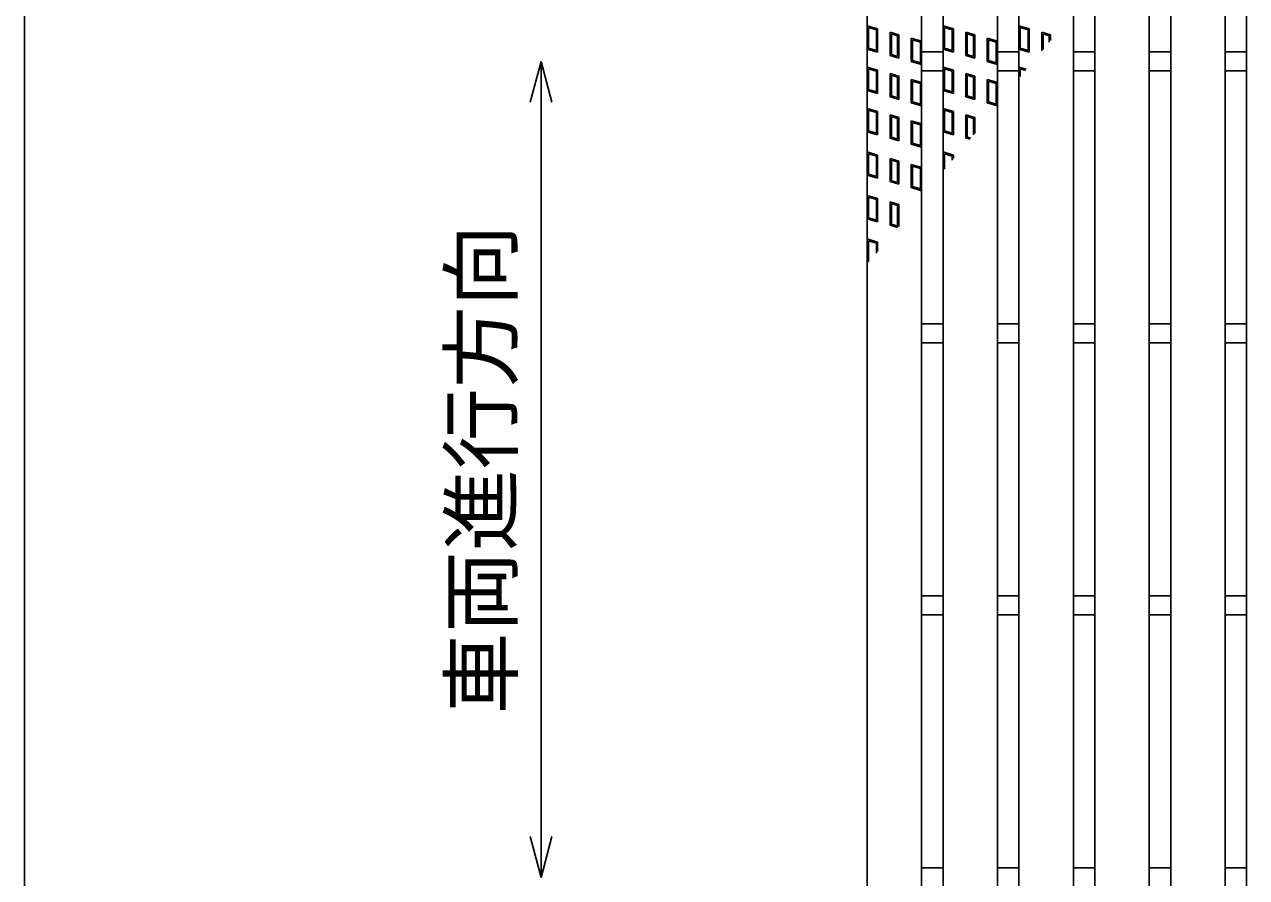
# Model space of a CAD drawing. Units: millimetres, scale not verified. Extents: x -1820 to 1731, y -1282 to 1054.
# Drawn here: x -1729 to -1279.5, y 8.4 to 322.1 of the extents above; entities that cross this region are included whole.
import ezdxf
from ezdxf.enums import TextEntityAlignment as Align

# ---------------------------------------------------------------- set-up
doc = ezdxf.new("R2010")
doc.units = ezdxf.units.MM
doc.header["$LTSCALE"] = 10
for name, color, linetype, lineweight in [('0_2', 150, 'Continuous', 25), ('16', 3, 'Continuous', 25), ('17', 3, 'Continuous', 25), ('22', 2, 'Continuous', 25)]:
    doc.layers.add(name, color=color, linetype=linetype, lineweight=lineweight)
doc.styles.add('ベクトル', font='')
doc.styles.get('ベクトル').set_extended_font_data('ベクトル')

msp = doc.modelspace()

# ---------------------------------------------------------------- linework, layer by layer
at = {"layer": '0_2'}
msp.add_line((-1729, -1146.5), (-1729, 1053.5), dxfattribs=at)
at = {"layer": '16'}
for p, q in [((-1419, -187), (-1419, 504)), ((-1399, -187), (-1399, 504)), ((-1391.1, -187), (-1391.1, 504)), ((-1371.1, -187), (-1371.1, 504)), ((-1363.2, -187), (-1363.2, 504)), ((-1343.2, -187), (-1343.2, 504)), ((-1335.3, -187), (-1335.3, 504)), ((-1315.3, -187), (-1315.3, 504)), ((-1307.4, -187), (-1307.4, 504)), ((-1287.4, -187), (-1287.4, 504)), ((-1279.5, -187), (-1279.5, 504)), ((-1399, 312), (-1391.1, 312)), ((-1371.1, 312), (-1363.2, 312)), ((-1343.2, 312), (-1335.3, 312)), ((-1315.3, 312), (-1307.4, 312)), ((-1287.4, 312), (-1279.5, 312)), ((-1399, 305), (-1391.1, 305)), ((-1371.1, 305), (-1363.2, 305)), ((-1343.2, 305), (-1335.3, 305)), ((-1315.3, 305), (-1307.4, 305)), ((-1287.4, 305), (-1279.5, 305)), ((-1399, 212), (-1391.1, 212)), ((-1371.1, 212), (-1363.2, 212)), ((-1343.2, 212), (-1335.3, 212)), ((-1315.3, 212), (-1307.4, 212)), ((-1287.4, 212), (-1279.5, 212)), ((-1399, 205), (-1391.1, 205)), ((-1371.1, 205), (-1363.2, 205)), ((-1343.2, 205), (-1335.3, 205)), ((-1315.3, 205), (-1307.4, 205)), ((-1287.4, 205), (-1279.5, 205)), ((-1399, 112), (-1391.1, 112)), ((-1371.1, 112), (-1363.2, 112)), ((-1343.2, 112), (-1335.3, 112)), ((-1315.3, 112), (-1307.4, 112)), ((-1287.4, 112), (-1279.5, 112)), ((-1399, 105), (-1391.1, 105)), ((-1371.1, 105), (-1363.2, 105)), ((-1343.2, 105), (-1335.3, 105)), ((-1315.3, 105), (-1307.4, 105)), ((-1287.4, 105), (-1279.5, 105)), ((-1399, 12), (-1391.1, 12)), ((-1371.1, 12), (-1363.2, 12)), ((-1343.2, 12), (-1335.3, 12)), ((-1315.3, 12), (-1307.4, 12)), ((-1287.4, 12), (-1279.5, 12))]:
    msp.add_line(p, q, dxfattribs=at)
at = {"layer": '17'}
for p, q in [((-1419, 321.6), (-1415.2, 320.46)), ((-1419, 313.05), (-1419, 321.6)), ((-1418.52, 320.96), (-1415.67, 320.11)), ((-1418.52, 313.4), (-1418.52, 320.96)), ((-1415.67, 320.11), (-1415.67, 312.55)), ((-1415.2, 320.46), (-1415.2, 311.91)), ((-1410.61, 319.23), (-1407.38, 318.27)), ((-1410.61, 310.68), (-1410.61, 319.23)), ((-1391.1, 321.6), (-1387.3, 320.46)), ((-1391.1, 313.05), (-1391.1, 321.6)), ((-1390.62, 320.96), (-1387.77, 320.11)), ((-1390.62, 313.4), (-1390.62, 320.96)), ((-1387.77, 320.11), (-1387.77, 312.55)), ((-1387.3, 320.46), (-1387.3, 311.91)), ((-1382.71, 319.23), (-1379.48, 318.27)), ((-1382.71, 310.68), (-1382.71, 319.23)), ((-1363.2, 321.6), (-1359.4, 320.46)), ((-1363.2, 313.05), (-1363.2, 321.6)), ((-1362.72, 320.96), (-1359.87, 320.11)), ((-1362.72, 313.4), (-1362.72, 320.96)), ((-1359.87, 320.11), (-1359.87, 312.55)), ((-1359.4, 320.46), (-1359.4, 311.91)), ((-1354.81, 319.23), (-1351.58, 318.27)), ((-1354.81, 312.35), (-1354.81, 319.23)), ((-1410.14, 318.6), (-1407.86, 317.91)), ((-1410.14, 311.04), (-1410.14, 318.6)), ((-1407.86, 317.91), (-1407.86, 310.35)), ((-1407.38, 318.27), (-1407.38, 309.72)), ((-1402.8, 317.04), (-1399, 315.9)), ((-1402.8, 308.49), (-1402.8, 317.04)), ((-1402.32, 316.4), (-1399.47, 315.55)), ((-1402.32, 308.84), (-1402.32, 316.4)), ((-1399.47, 315.55), (-1399.47, 307.99)), ((-1399, 315.9), (-1399, 307.35)), ((-1382.24, 318.6), (-1379.96, 317.91)), ((-1382.24, 311.04), (-1382.24, 318.6)), ((-1379.96, 317.91), (-1379.96, 310.35)), ((-1379.48, 318.27), (-1379.48, 309.72)), ((-1374.9, 317.04), (-1371.1, 315.9)), ((-1374.9, 308.49), (-1374.9, 317.04)), ((-1374.42, 316.4), (-1371.57, 315.55)), ((-1374.42, 308.84), (-1374.42, 316.4)), ((-1371.57, 315.55), (-1371.57, 307.99)), ((-1371.1, 315.9), (-1371.1, 307.35)), ((-1354.34, 318.6), (-1352.06, 317.91)), ((-1354.34, 312.91), (-1354.34, 318.6)), ((-1352.06, 317.91), (-1352.06, 315.61)), ((-1351.58, 318.27), (-1351.58, 316.17)), ((-1415.2, 311.91), (-1419, 313.05)), ((-1415.67, 312.55), (-1418.52, 313.4)), ((-1407.38, 309.72), (-1410.61, 310.68)), ((-1407.86, 310.35), (-1410.14, 311.04)), ((-1387.3, 311.91), (-1391.1, 313.05)), ((-1387.77, 312.55), (-1390.62, 313.4)), ((-1379.48, 309.72), (-1382.71, 310.68)), ((-1379.96, 310.35), (-1382.24, 311.04)), ((-1359.4, 311.91), (-1363.2, 313.05)), ((-1359.87, 312.55), (-1362.72, 313.4)), ((-1419, 306.4), (-1415.2, 305.26)), ((-1419, 297.85), (-1419, 306.4)), ((-1418.52, 305.76), (-1415.67, 304.91)), ((-1418.52, 298.2), (-1418.52, 305.76)), ((-1399, 307.35), (-1402.8, 308.49)), ((-1399.47, 307.99), (-1402.32, 308.84)), ((-1391.1, 306.4), (-1387.3, 305.26)), ((-1391.1, 297.85), (-1391.1, 306.4)), ((-1390.62, 305.76), (-1387.77, 304.91)), ((-1390.62, 298.2), (-1390.62, 305.76)), ((-1371.1, 307.35), (-1374.9, 308.49)), ((-1371.57, 307.99), (-1374.42, 308.84)), ((-1363.2, 306.4), (-1360.53, 305.6)), ((-1363.2, 302.44), (-1363.2, 306.4)), ((-1362.72, 305.76), (-1360.86, 305.2)), ((-1362.72, 303), (-1362.72, 305.76)), ((-1415.67, 304.91), (-1415.67, 297.35)), ((-1415.2, 305.26), (-1415.2, 296.71)), ((-1410.61, 304.03), (-1407.38, 303.07)), ((-1410.61, 295.48), (-1410.61, 304.03)), ((-1410.14, 303.4), (-1407.86, 302.71)), ((-1410.14, 295.84), (-1410.14, 303.4)), ((-1407.86, 302.71), (-1407.86, 295.15)), ((-1407.38, 303.07), (-1407.38, 294.52)), ((-1402.8, 301.84), (-1399, 300.7)), ((-1402.8, 293.29), (-1402.8, 301.84)), ((-1402.32, 301.2), (-1399.47, 300.35)), ((-1402.32, 293.64), (-1402.32, 301.2)), ((-1387.77, 304.91), (-1387.77, 297.35)), ((-1387.3, 305.26), (-1387.3, 296.71)), ((-1382.71, 304.03), (-1379.48, 303.07)), ((-1382.71, 295.48), (-1382.71, 304.03)), ((-1382.24, 303.4), (-1379.96, 302.71)), ((-1382.24, 295.84), (-1382.24, 303.4)), ((-1379.96, 302.71), (-1379.96, 295.15)), ((-1379.48, 303.07), (-1379.48, 294.52)), ((-1374.9, 301.84), (-1371.1, 300.7)), ((-1374.9, 293.29), (-1374.9, 301.84)), ((-1374.42, 301.2), (-1371.57, 300.35)), ((-1374.42, 293.64), (-1374.42, 301.2)), ((-1415.2, 296.71), (-1419, 297.85)), ((-1415.67, 297.35), (-1418.52, 298.2)), ((-1399.47, 300.35), (-1399.47, 292.79)), ((-1399, 300.7), (-1399, 292.15)), ((-1387.3, 296.71), (-1391.1, 297.85)), ((-1387.77, 297.35), (-1390.62, 298.2)), ((-1371.57, 300.35), (-1371.57, 292.79)), ((-1371.1, 300.7), (-1371.1, 292.15)), ((-1407.38, 294.52), (-1410.61, 295.48)), ((-1407.86, 295.15), (-1410.14, 295.84)), ((-1399, 292.15), (-1402.8, 293.29)), ((-1399.47, 292.79), (-1402.32, 293.64)), ((-1379.48, 294.52), (-1382.71, 295.48)), ((-1379.96, 295.15), (-1382.24, 295.84)), ((-1371.1, 292.15), (-1374.9, 293.29)), ((-1371.57, 292.79), (-1374.42, 293.64)), ((-1419, 291.2), (-1415.2, 290.06)), ((-1419, 282.65), (-1419, 291.2)), ((-1418.52, 290.56), (-1415.67, 289.71)), ((-1418.52, 283), (-1418.52, 290.56)), ((-1415.67, 289.71), (-1415.67, 282.15)), ((-1415.2, 290.06), (-1415.2, 281.51)), ((-1410.61, 288.83), (-1407.38, 287.87)), ((-1410.61, 280.28), (-1410.61, 288.83)), ((-1410.14, 288.2), (-1407.86, 287.51)), ((-1410.14, 280.64), (-1410.14, 288.2)), ((-1407.38, 287.87), (-1407.38, 279.32)), ((-1391.1, 291.2), (-1387.3, 290.06)), ((-1391.1, 282.65), (-1391.1, 291.2)), ((-1390.62, 290.56), (-1387.77, 289.71)), ((-1390.62, 283), (-1390.62, 290.56)), ((-1387.77, 289.71), (-1387.77, 282.15)), ((-1387.3, 290.06), (-1387.3, 281.51)), ((-1382.71, 288.83), (-1379.48, 287.87)), ((-1382.71, 280.28), (-1382.71, 288.83)), ((-1382.24, 288.2), (-1379.96, 287.51)), ((-1382.24, 280.64), (-1382.24, 288.2)), ((-1379.48, 287.87), (-1379.48, 282)), ((-1407.86, 287.51), (-1407.86, 279.95)), ((-1402.8, 286.64), (-1399, 285.5)), ((-1402.8, 278.09), (-1402.8, 286.64)), ((-1402.32, 286), (-1399.47, 285.15)), ((-1402.32, 278.44), (-1402.32, 286)), ((-1399.47, 285.15), (-1399.47, 277.59)), ((-1399, 285.5), (-1399, 276.95)), ((-1379.96, 287.51), (-1379.96, 281.44)), ((-1415.2, 281.51), (-1419, 282.65)), ((-1415.67, 282.15), (-1418.52, 283)), ((-1407.38, 279.32), (-1410.61, 280.28)), ((-1407.86, 279.95), (-1410.14, 280.64)), ((-1387.3, 281.51), (-1391.1, 282.65)), ((-1387.77, 282.15), (-1390.62, 283)), ((-1381.29, 279.86), (-1382.71, 280.28)), ((-1380.96, 280.25), (-1382.24, 280.64)), ((-1419, 275.2), (-1415.2, 274.06)), ((-1419, 266.65), (-1419, 275.2)), ((-1418.52, 274.56), (-1415.67, 273.71)), ((-1418.52, 267), (-1418.52, 274.56)), ((-1399, 276.95), (-1402.8, 278.09)), ((-1399.47, 277.59), (-1402.32, 278.44)), ((-1391.1, 275.2), (-1387.3, 274.06)), ((-1391.1, 268.26), (-1391.1, 275.2)), ((-1390.62, 274.56), (-1387.77, 273.71)), ((-1390.62, 268.83), (-1390.62, 274.56)), ((-1415.67, 273.71), (-1415.67, 266.15)), ((-1415.2, 274.06), (-1415.2, 265.51)), ((-1410.61, 272.83), (-1407.38, 271.87)), ((-1410.61, 264.28), (-1410.61, 272.83)), ((-1410.14, 272.2), (-1407.86, 271.51)), ((-1410.14, 264.64), (-1410.14, 272.2)), ((-1407.86, 271.51), (-1407.86, 263.95)), ((-1407.38, 271.87), (-1407.38, 263.32)), ((-1402.8, 270.64), (-1399, 269.5)), ((-1402.8, 262.09), (-1402.8, 270.64)), ((-1402.32, 270), (-1399.47, 269.15)), ((-1402.32, 262.44), (-1402.32, 270)), ((-1387.77, 273.71), (-1387.77, 272.2)), ((-1387.3, 274.06), (-1387.3, 272.76)), ((-1415.2, 265.51), (-1419, 266.65)), ((-1415.67, 266.15), (-1418.52, 267)), ((-1399.47, 269.15), (-1399.47, 261.59)), ((-1399, 269.5), (-1399, 260.95)), ((-1407.38, 263.32), (-1410.61, 264.28)), ((-1407.86, 263.95), (-1410.14, 264.64)), ((-1399, 260.95), (-1402.8, 262.09)), ((-1399.47, 261.59), (-1402.32, 262.44)), ((-1419, 259.2), (-1415.2, 258.06)), ((-1419, 250.65), (-1419, 259.2)), ((-1418.52, 258.56), (-1415.67, 257.71)), ((-1418.52, 251), (-1418.52, 258.56)), ((-1415.67, 257.71), (-1415.67, 250.15)), ((-1415.2, 258.06), (-1415.2, 249.51)), ((-1410.61, 256.83), (-1407.38, 255.87)), ((-1410.61, 248.28), (-1410.61, 256.83)), ((-1410.14, 256.2), (-1407.86, 255.51)), ((-1410.14, 248.64), (-1410.14, 256.2)), ((-1407.86, 255.51), (-1407.86, 247.95)), ((-1407.38, 255.87), (-1407.38, 247.83)), ((-1415.2, 249.51), (-1419, 250.65)), ((-1415.67, 250.15), (-1418.52, 251)), ((-1407.73, 247.42), (-1410.61, 248.28)), ((-1407.86, 247.95), (-1410.14, 248.64)), ((-1419, 243.2), (-1415.2, 242.06)), ((-1419, 234.65), (-1419, 243.2)), ((-1418.52, 242.56), (-1415.67, 241.71)), ((-1418.52, 235), (-1418.52, 242.56)), ((-1415.67, 241.71), (-1415.67, 238.02)), ((-1415.2, 242.06), (-1415.2, 238.58)), ((-1418.62, 234.54), (-1419, 234.65)), ((-1418.29, 234.93), (-1418.52, 235))]:
    msp.add_line(p, q, dxfattribs=at)
at = {"layer": '22', "color": 4}
for p, q in [((-1539, 308.5), (-1543, 293.5)), ((-1535, 293.5), (-1539, 308.5)), ((-1539, 308.5), (-1539, 8.5)), ((-1539, 8.5), (-1543, 23.5)), ((-1535, 23.5), (-1539, 8.5))]:
    msp.add_line(p, q, dxfattribs=at)

# ---------------------------------------------------------------- texts
at = {"layer": '22', "style": 'ベクトル'}
msp.add_text('車両進行方向', height=21.99, rotation=90, dxfattribs=at).set_placement((-1561, 68.5), align=Align.MIDDLE_LEFT)

doc.saveas('drawing.dxf')
